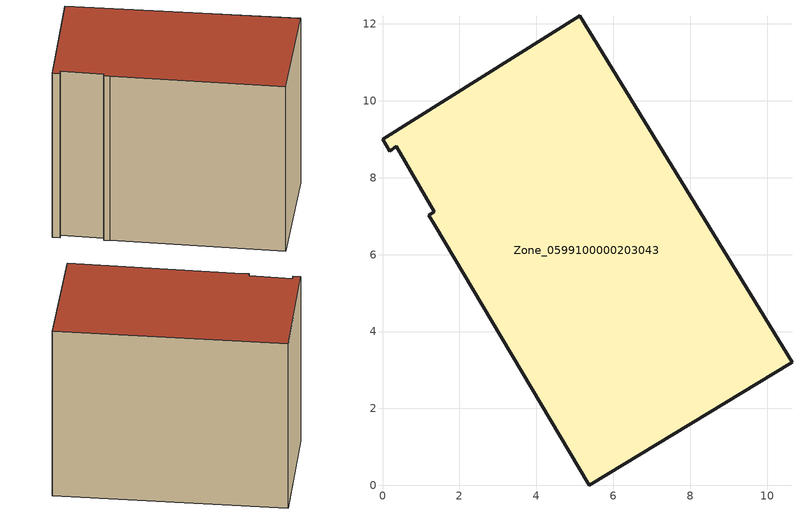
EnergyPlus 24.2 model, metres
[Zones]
Zone_0599100000203043
 floor ground (C_G): 0.19,8.69 0,9 5.12,12.22 10.65,3.2 5.38,0 1.35,6.79 1.2,7.03 1.35,7.12 0.36,8.82 z0
 wall outside (C_F): 1.35,6.79 5.38,0 10.65,3.2 5.12,12.22 0,9 0.19,8.69 0.36,8.82 1.35,7.12 1.2,7.03 1.35,6.79 z0:8.44
 roof outside (C_R): 5.12,12.22 0,9 0.19,8.69 0.36,8.82 1.35,7.12 1.2,7.03 1.35,6.79 5.38,0 10.65,3.2 z8.44
[BUILDING]
Pand.0599100000203043: North Axis=0; Terrain=City; Loads Convergence Tolerance Value=0.04; Temperature Convergence Tolerance Value=0.4; Solar Distribution=FullExterior; Maximum Number of Warmup Days=25; Minimum Number of Warmup Days=1
[Site:Location]
Rotterdam.The.Hague.AP_ZH_NLD Design_Conditions: Latitude=51.96; Longitude=4.45; Time Zone=1; Elevation=-4.5
[SITE:GROUNDTEMPERATURE:BUILDINGSURFACE]
18, 18, 18, 18, 18, 18, 18, 18, 18, 18, 18, 18
[MATERIAL] Thermal Absorptance=0.9; Solar Absorptance=0.7; Visible Absorptance=0.7
Name | Roughness | Thickness | Conductivity | Density | Specific Heat
G.TI.1946-1964 | MediumSmooth | 0.15 | 1 | 540 | 1210
F.TI.1946-1964 | Rough | 0.3 | 0.857143 | 1920 | 840
R.TI.1946-1964 | MediumRough | 0.2 | 0.277778 | 1500 | 1000
[CONSTRUCTION]
C_G: G.TI.1946-1964
C_F: F.TI.1946-1964
C_R: R.TI.1946-1964
[ZONE]
Zone_0599100000203043: Type=1; Multiplier=1; Ceiling Height=Autocalculate; Volume=Autocalculate; Floor Area=autocalculate; Part of Total Floor Area=Yes
[ZONEINFILTRATION:DESIGNFLOWRATE]
Infil_Zone_0599100000203043: Zone or ZoneList or Space or SpaceList=Zone_0599100000203043; Schedule=AlwaysOn; Design Flow Rate Calculation Method=Flow/Area; Flow Rate per Floor Area=0.003; Constant Term Coefficient=1; Temperature Term Coefficient=0; Velocity Term Coefficient=0; Velocity Squared Term Coefficient=0
[HVACTEMPLATE:ZONE:IDEALLOADSAIRSYSTEM]
Zone_0599100000203043: Maximum Heating Supply Air Temperature=50; Minimum Cooling Supply Air Temperature=13; Maximum Heating Supply Air Humidity Ratio=0.0156; Minimum Cooling Supply Air Humidity Ratio=0.0077; Heating Limit=NoLimit; Cooling Limit=NoLimit; Dehumidification Control Type=ConstantSensibleHeatRatio; Cooling Sensible Heat Ratio=0.7; Dehumidification Setpoint=60; Humidification Control Type=None; Humidification Setpoint=30; Outdoor Air Method=None; Outdoor Air Flow Rate per Person=0.00944; Outdoor Air Flow Rate per Zone Floor Area=0; Outdoor Air Flow Rate per Zone=0; Demand Controlled Ventilation Type=None; Outdoor Air Economizer Type=NoEconomizer; Heat Recovery Type=None; Sensible Heat Recovery Effectiveness=0.7; Latent Heat Recovery Effectiveness=0.65
[ZONECONTROL:THERMOSTAT]
ThermostatControl_Zone_0599100000203043: Zone or ZoneList=Zone_0599100000203043; Control Type Schedule=DualSetpointControlType; Control 1=Thermostat_Zone_0599100000203043; Temperature Difference Between Cutout And Setpoint=0
[THERMOSTATSETPOINT:DUALSETPOINT]
Thermostat_Zone_0599100000203043: Heating Setpoint Temperature Schedule=HeatingSetpoint_Zone_0599100000203043; Cooling Setpoint Temperature Schedule=CoolingSetpoint_Zone_0599100000203043
[SCHEDULE:COMPACT]
HeatingSetpoint_Zone_0599100000203043: Through: 12/31, For: AllDays, Until: 24:00, 21
CoolingSetpoint_Zone_0599100000203043: Through: 12/31, For: AllDays, Until: 24:00, 24
DualSetpointControlType: Through: 12/31, For: AllDays, Until: 24:00, 4
AlwaysOn: Through: 12/31, For: AllDays, Until: 24:00, 1
